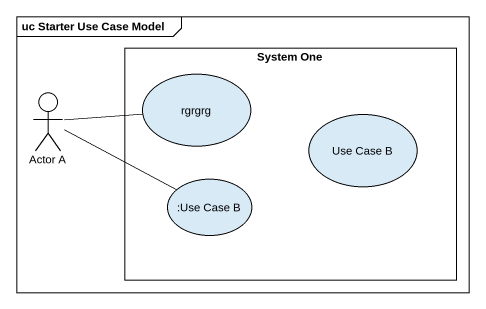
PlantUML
@startuml
mainframe uc Starter Use Case Model
rectangle "System One" as System_One {
  usecase rgrgrg
  usecase "Use Case B" as Use_Case_B
  usecase ":Use Case B" as Use_Case_B_2
}
actor "Actor A" as Actor_A
Actor_A -right- rgrgrg
Actor_A -right- Use_Case_B_2
@enduml
